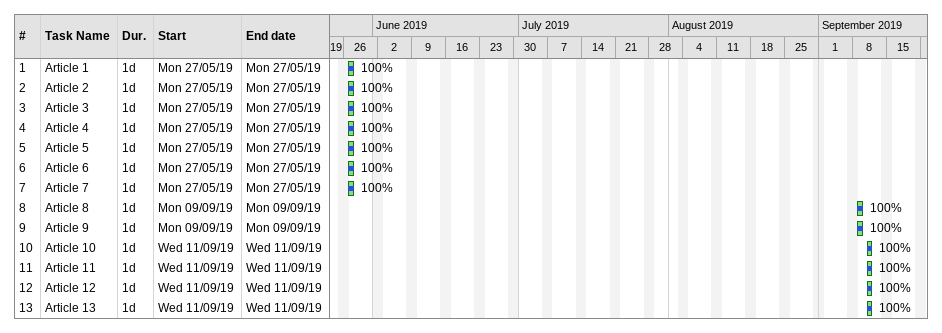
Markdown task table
| ID | Task | Duration | Start | Finish | % complete |
|---|---|---|---|---|---|
| 1 | Article 1 | 1d | 2019-05-27 | 2019-05-27 | 100 |
| 2 | Article 2 | 1d | 2019-05-27 | 2019-05-27 | 100 |
| 3 | Article 3 | 1d | 2019-05-27 | 2019-05-27 | 100 |
| 4 | Article 4 | 1d | 2019-05-27 | 2019-05-27 | 100 |
| 5 | Article 5 | 1d | 2019-05-27 | 2019-05-27 | 100 |
| 6 | Article 6 | 1d | 2019-05-27 | 2019-05-27 | 100 |
| 7 | Article 7 | 1d | 2019-05-27 | 2019-05-27 | 100 |
| 8 | Article 8 | 1d | 2019-09-09 | 2019-09-09 | 100 |
| 9 | Article 9 | 1d | 2019-09-09 | 2019-09-09 | 100 |
| 10 | Article 10 | 1d | 2019-09-11 | 2019-09-11 | 100 |
| 11 | Article 11 | 1d | 2019-09-11 | 2019-09-11 | 100 |
| 12 | Article 12 | 1d | 2019-09-11 | 2019-09-11 | 100 |
| 13 | Article 13 | 1d | 2019-09-11 | 2019-09-11 | 100 |
